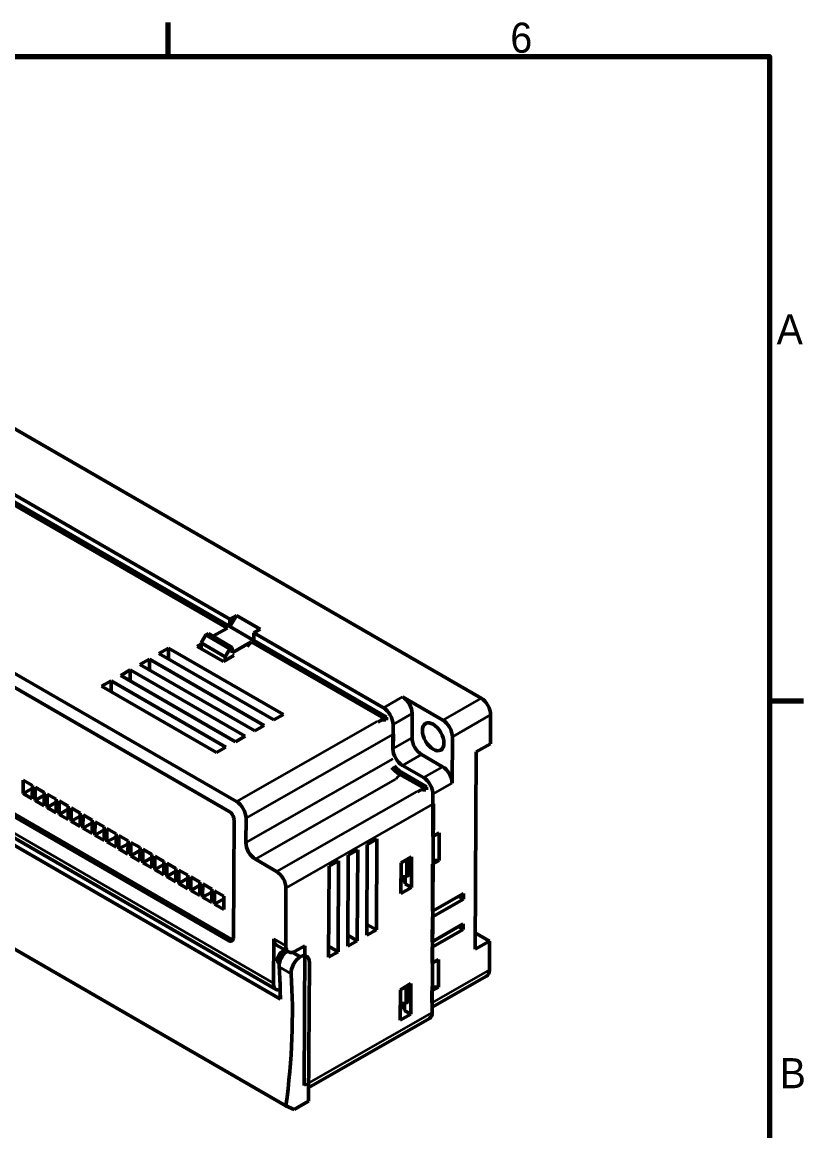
# Model space of a CAD drawing. Header units: millimetres. Extents: x -32 to 1138, y -135 to 348.
# Drawn here: x 365.8 to 458.2, y 208.7 to 339.7 of the extents above; entities that cross this region are included whole.
import ezdxf

# ---------------------------------------------------------------- set-up
doc = ezdxf.new("R2010")
doc.units = ezdxf.units.MM
for name, color, linetype, lineweight in [('경계(ISO)', 7, 'Continuous', 70), ('외형선(ISO)', 7, 'Continuous', 50), ('좁은 외형선(ISO)', 7, 'Continuous', 35)]:
    doc.layers.add(name, color=color, linetype=linetype, lineweight=lineweight)
doc.styles.add('레이블 문자 (JIS)', font='')
doc.styles.get('레이블 문자 (JIS)').set_extended_font_data('Gulim')

# ---------------------------------------------------------------- blocks, each defined once
blk = doc.blocks.new('경계 Default Border')
at = {"layer": '경계(ISO)'}
for p, q in [((350, 287), (350, 290.4)), ((410, 222.75), (413.4, 222.75))]:
    blk.add_line(p, q, dxfattribs=at)
at = {"layer": '경계(ISO)', "flags": 128}
blk.add_lwpolyline([(10, 10), (10, 287), (410, 287), (410, 10), (10, 10)], dxfattribs=at)
at = {"layer": '경계(ISO)', "char_height": 3, "attachment_point": 7, "style": '레이블 문자 (JIS)'}
for s, insert in [('6', (384.15, 287.33)), ('A', (410.71, 258.29)), ('B', (411.01, 184.12))]:
    blk.add_mtext(s, dxfattribs=dict(at, insert=insert))

msp = doc.modelspace()

# ---------------------------------------------------------------- linework, layer by layer
at = {"layer": '외형선(ISO)'}
for p, q in [((314.51218, 320.79155), (420.06908, 259.84824)), ((390.07274, 268.15142), (330.33636, 302.64024)), ((330.62977, 302.80761), (390.36615, 268.3188)), ((390.37072, 269.20323), (330.63434, 303.69205)), ((301.99782, 299.10676), (391.14984, 247.63481)), ((305.38348, 295.50932), (390.29286, 246.48687)), ((390.4969, 231.38349), (305.58752, 280.40595)), ((390.21407, 231.22215), (305.30468, 280.24461)), ((395.85272, 225.44644), (303.64599, 278.68202)), ((396.33871, 224.29737), (304.13198, 277.53295)), ((391.13438, 269.63886), (390.36615, 268.3188)), ((390.36615, 268.3188), (390.37072, 269.20323)), ((390.37072, 269.20323), (391.13438, 269.63886)), ((391.13438, 269.63886), (393.96281, 268.00587)), ((386.9721, 266.38267), (387.54099, 267.32774)), ((387.54099, 267.32774), (387.82383, 267.48908)), ((387.54099, 267.32774), (390.36942, 265.69475)), ((390.65225, 265.85609), (387.82383, 267.48908)), ((390.07274, 268.15142), (388.36447, 267.17694)), ((390.36615, 268.3188), (393.19458, 266.6858)), ((393.19915, 267.57024), (393.19458, 266.6858)), ((393.96281, 268.00587), (393.19915, 267.57024)), ((408.52922, 258.71942), (393.19915, 267.57024)), ((396.99023, 211.67115), (301.95508, 266.53972)), ((386.4827, 265.97706), (386.97145, 266.25586)), ((389.59397, 264.18077), (386.4827, 265.97706)), ((386.96856, 265.69654), (386.9721, 266.38267)), ((389.80053, 264.74968), (386.9721, 266.38267)), ((392.90117, 266.51843), (390.64904, 265.23371)), ((392.90117, 266.51843), (392.4089, 265.94886)), ((408.59894, 257.45532), (392.90117, 266.51843)), ((393.19458, 266.6858), (408.89235, 257.62269)), ((381.98555, 265.1323), (383.1169, 265.77767)), ((395.562, 257.29393), (381.98555, 265.1323)), ((383.1169, 265.77767), (383.11022, 264.48297)), ((383.1169, 265.77767), (396.69335, 257.93931)), ((390.83845, 264.89068), (389.59397, 264.18077)), ((389.80053, 264.74968), (389.79819, 264.29727)), ((390.36942, 265.69475), (389.80053, 264.74968)), ((390.65225, 265.85609), (390.36942, 265.69475)), ((390.64904, 265.23371), (390.65225, 265.85609)), ((390.69703, 264.97233), (390.83845, 264.89068)), ((379.72285, 263.84155), (380.8542, 264.48692)), ((393.2993, 256.00318), (379.72285, 263.84155)), ((380.8542, 264.48692), (380.84752, 263.19222)), ((380.8542, 264.48692), (394.43065, 256.64856)), ((377.46015, 262.5508), (378.5915, 263.19617)), ((391.0366, 254.71243), (377.46015, 262.5508)), ((378.5915, 263.19617), (378.58482, 261.90147)), ((378.5915, 263.19617), (392.16795, 255.3578)), ((375.19745, 261.26004), (376.3288, 261.90542)), ((388.7739, 253.42168), (375.19745, 261.26004)), ((376.3288, 261.90542), (376.32211, 260.61072)), ((376.3288, 261.90542), (389.90525, 254.06705)), ((410.79192, 260.01017), (415.54368, 257.26674)), ((396.69335, 257.93931), (395.562, 257.29393)), ((407.84009, 257.02066), (408.59894, 257.45532)), ((408.59708, 257.09458), (408.59894, 257.45532)), ((408.89235, 257.62269), (408.59894, 257.45532)), ((408.89235, 257.62269), (408.89049, 257.26195)), ((411.90165, 255.16409), (411.91653, 258.0467)), ((421.19369, 257.88477), (421.17611, 254.47805)), ((394.43065, 256.64856), (393.2993, 256.00318)), ((409.63895, 253.87334), (409.65383, 256.75594)), ((409.69725, 255.61013), (409.68843, 253.90156)), ((392.16795, 255.3578), (391.0366, 254.71243)), ((416.66829, 255.30327), (416.63988, 249.80011)), ((419.47908, 253.50999), (421.17611, 254.47805)), ((389.90525, 254.06705), (388.7739, 253.42168)), ((415.51527, 251.76358), (413.02626, 253.20061)), ((419.35869, 230.18707), (419.47908, 253.50999)), ((413.25257, 250.47283), (410.76356, 251.90986)), ((413.32229, 249.20873), (410.46558, 250.85805)), ((410.75899, 251.02543), (413.6157, 249.3761)), ((365.94158, 250.16672), (365.9334, 248.58129)), ((365.9334, 248.58129), (367.01458, 249.19805)), ((367.01638, 249.54619), (365.94158, 250.16672)), ((367.0082, 247.96075), (367.01638, 249.54619)), ((367.35579, 249.35023), (367.34761, 247.76479)), ((368.43059, 248.72969), (367.35579, 249.35023)), ((412.56344, 248.77408), (413.32229, 249.20873)), ((413.32043, 248.84799), (413.32229, 249.20873)), ((413.6157, 249.3761), (413.32229, 249.20873)), ((413.6157, 249.3761), (413.61384, 249.01537)), ((365.9334, 248.58129), (367.0082, 247.96075)), ((367.34761, 247.76479), (368.4288, 248.38155)), ((367.34761, 247.76479), (368.42241, 247.14425)), ((368.42241, 247.14425), (368.43059, 248.72969)), ((368.77001, 248.53373), (368.76182, 246.9483)), ((369.84481, 247.91319), (368.77001, 248.53373)), ((369.83662, 246.32776), (369.84481, 247.91319)), ((370.18422, 247.71723), (370.17604, 246.1318)), ((371.25902, 247.0967), (370.18422, 247.71723)), ((414.35148, 243.53031), (414.37718, 248.50936)), ((368.76182, 246.9483), (369.84301, 247.56506)), ((368.76182, 246.9483), (369.83662, 246.32776)), ((370.17604, 246.1318), (371.25722, 246.74856)), ((371.25084, 245.51126), (371.25902, 247.0967)), ((371.59843, 246.90074), (371.59025, 245.3153)), ((372.67324, 246.2802), (371.59843, 246.90074)), ((414.29345, 222.73035), (414.4206, 247.36354)), ((370.17604, 246.1318), (371.25084, 245.51126)), ((371.59025, 245.3153), (372.67144, 245.93206)), ((371.59025, 245.3153), (372.66505, 244.69476)), ((372.66505, 244.69476), (372.67324, 246.2802)), ((373.01265, 246.08424), (373.00446, 244.49881)), ((373.00446, 244.49881), (374.08565, 245.11557)), ((374.08745, 245.4637), (373.01265, 246.08424)), ((374.07927, 243.87827), (374.08745, 245.4637)), ((374.42686, 245.26774), (374.41868, 243.68231)), ((375.50166, 244.64721), (374.42686, 245.26774)), ((390.85517, 245.50513), (390.78313, 231.55069)), ((392.27445, 245.67134), (392.25957, 242.78873)), ((373.00446, 244.49881), (374.07927, 243.87827)), ((374.41868, 243.68231), (375.49987, 244.29907)), ((374.41868, 243.68231), (375.49348, 243.06177)), ((375.49348, 243.06177), (375.50166, 244.64721)), ((375.84107, 244.45125), (375.83289, 242.86581)), ((376.91588, 243.83071), (375.84107, 244.45125)), ((376.90769, 242.24528), (376.91588, 243.83071)), ((414.35148, 243.53031), (415.11514, 243.96593)), ((415.11514, 243.96593), (415.09823, 240.69024)), ((375.83289, 242.86581), (376.91408, 243.48257)), ((375.83289, 242.86581), (376.90769, 242.24528)), ((377.25529, 243.63475), (377.2471, 242.04932)), ((377.2471, 242.04932), (378.32829, 242.66608)), ((378.33009, 243.01421), (377.25529, 243.63475)), ((378.32191, 241.42878), (378.33009, 243.01421)), ((378.6695, 242.81825), (378.66132, 241.23282)), ((379.7443, 242.19772), (378.6695, 242.81825)), ((406.55713, 231.83861), (406.61259, 242.58288)), ((406.61259, 242.58288), (407.74394, 243.22825)), ((407.74394, 243.22825), (407.68848, 232.48399)), ((377.2471, 242.04932), (378.32191, 241.42878)), ((378.66132, 241.23282), (379.74251, 241.84958)), ((378.66132, 241.23282), (379.73612, 240.61228)), ((379.73612, 240.61228), (379.7443, 242.19772)), ((380.08371, 242.00176), (380.07553, 240.41632)), ((381.15852, 241.38122), (380.08371, 242.00176)), ((381.15033, 239.79579), (381.15852, 241.38122)), ((381.49793, 241.18526), (381.48974, 239.59983)), ((382.57273, 240.56472), (381.49793, 241.18526)), ((404.29443, 230.54786), (404.34989, 241.29213)), ((404.34989, 241.29213), (405.48124, 241.9375)), ((405.48124, 241.9375), (405.42578, 231.19324)), ((410.60572, 240.38627), (411.85021, 241.09618)), ((411.85021, 241.09618), (411.83161, 237.49292)), ((380.07553, 240.41632), (381.15672, 241.03308)), ((380.07553, 240.41632), (381.15033, 239.79579)), ((381.48974, 239.59983), (382.57093, 240.21659)), ((382.56455, 238.97929), (382.57273, 240.56472)), ((382.91214, 240.36876), (382.90396, 238.78333)), ((383.98694, 239.74823), (382.91214, 240.36876)), ((383.97876, 238.16279), (383.98694, 239.74823)), ((393.38418, 240.82526), (395.8732, 239.38823)), ((402.03173, 229.25711), (402.08719, 240.00137)), ((402.08719, 240.00137), (403.21854, 240.64675)), ((403.21854, 240.64675), (403.16308, 229.90249)), ((410.58712, 236.78301), (410.60572, 240.38627)), ((411.29027, 240.77676), (411.27992, 238.77182)), ((411.56276, 238.93316), (411.57311, 240.93811)), ((414.30582, 234.68594), (414.33457, 240.25462)), ((415.09823, 240.69024), (414.33457, 240.25462)), ((414.38617, 240.69271), (415.09823, 240.69024)), ((381.48974, 239.59983), (382.56455, 238.97929)), ((382.90396, 238.78333), (383.98515, 239.40009)), ((382.90396, 238.78333), (383.97876, 238.16279)), ((384.32636, 239.55227), (384.31817, 237.96683)), ((384.31817, 237.96683), (385.39936, 238.58359)), ((385.40116, 238.93173), (384.32636, 239.55227)), ((385.39297, 237.3463), (385.40116, 238.93173)), ((385.74057, 238.73577), (385.73238, 237.15034)), ((386.81537, 238.11523), (385.74057, 238.73577)), ((410.59553, 238.41103), (410.64366, 238.43849)), ((411.27992, 238.77182), (410.59735, 238.76413)), ((410.64366, 238.43849), (411.09755, 238.17644)), ((411.10062, 238.7698), (411.09622, 237.9175)), ((411.27992, 238.77182), (411.56276, 238.93316)), ((384.31817, 237.96683), (385.39297, 237.3463)), ((385.73238, 237.15034), (386.81357, 237.7671)), ((385.73238, 237.15034), (386.80719, 236.5298)), ((386.80719, 236.5298), (386.81537, 238.11523)), ((387.15478, 237.91927), (387.1466, 236.33384)), ((388.22958, 237.29874), (387.15478, 237.91927)), ((388.2214, 235.7133), (388.22958, 237.29874)), ((396.9978, 237.42475), (396.96263, 230.61132)), ((411.83161, 237.49292), (410.58712, 236.78301)), ((411.83161, 237.49292), (411.09622, 237.9175)), ((387.1466, 236.33384), (388.22779, 236.9506)), ((387.1466, 236.33384), (388.2214, 235.7133)), ((388.569, 237.10278), (388.56081, 235.51734)), ((388.56081, 235.51734), (389.642, 236.1341)), ((389.6438, 236.48224), (388.569, 237.10278)), ((389.63561, 234.89681), (389.6438, 236.48224)), ((417.97933, 236.12828), (414.30244, 234.0308)), ((414.30582, 234.68594), (417.98271, 236.78341)), ((417.97933, 236.12828), (417.41023, 236.45684)), ((417.98271, 236.78341), (417.97933, 236.12828)), ((388.56081, 235.51734), (389.63561, 234.89681)), ((414.28722, 231.08268), (414.30244, 234.0308)), ((407.68848, 232.48399), (406.55713, 231.83861)), ((407.68848, 232.48399), (406.56381, 233.13332)), ((417.96073, 232.52502), (414.28384, 230.42755)), ((414.28722, 231.08268), (417.96411, 233.18015)), ((417.96073, 232.52502), (417.39163, 232.85359)), ((417.96411, 233.18015), (417.96073, 232.52502)), ((419.36871, 232.12913), (421.05571, 231.15514)), ((395.52136, 226.18671), (395.54842, 231.42781)), ((397.29398, 229.87105), (395.87977, 230.68755)), ((398.08722, 229.94642), (399.21857, 230.59179)), ((399.21857, 230.59179), (399.13335, 214.08231)), ((405.42578, 231.19324), (404.29443, 230.54786)), ((405.42578, 231.19324), (404.30111, 231.84256)), ((421.05571, 231.15514), (419.35869, 230.18707)), ((421.05571, 231.15514), (421.03813, 227.74842)), ((398.69402, 229.30664), (397.79686, 229.82461)), ((403.16308, 229.90249), (402.03173, 229.25711)), ((403.16308, 229.90249), (402.03841, 230.55181)), ((414.2742, 228.5604), (414.28384, 230.42755)), ((399.7648, 228.61174), (399.67182, 212.22848)), ((414.2742, 228.5604), (415.03787, 228.99603)), ((415.03787, 228.99603), (415.02096, 225.72034)), ((420.69955, 227.01184), (414.29669, 223.35935)), ((410.50985, 221.8131), (410.52845, 225.41636)), ((410.52845, 225.41636), (411.77293, 226.12627)), ((411.20265, 223.80191), (411.21299, 225.80686)), ((411.48548, 223.96326), (411.49583, 225.9682)), ((411.77293, 226.12627), (411.75433, 222.52302)), ((415.02096, 225.72034), (414.2573, 225.28471)), ((415.02096, 225.72034), (414.30889, 225.7228)), ((414.25003, 223.87616), (414.2573, 225.28471)), ((410.51854, 223.49622), (411.02028, 223.20653)), ((410.52008, 223.79423), (411.20265, 223.80191)), ((411.02334, 223.79989), (411.01894, 222.94759)), ((411.01894, 222.94759), (411.75433, 222.52302)), ((411.20265, 223.80191), (411.48548, 223.96326)), ((413.95487, 221.99377), (399.68103, 213.8513)), ((411.75433, 222.52302), (410.50985, 221.8131)), ((399.67182, 212.22848), (397.9748, 211.26159)), ((396.99023, 211.67115), (397.9748, 211.26159))]:
    msp.add_line(p, q, dxfattribs=at)
for centre, major_axis, ratio, start_param, end_param in [((410.78516, 258.69989), (0.79279, -1.38978), 0.580791453, 0.788405191, 2.359201518), ((420.06232, 258.53797), (-0.79279, 1.38978), 0.580791453, 3.929997845, 5.500794172), ((408.52246, 257.40914), (0.79279, -1.38978), 0.580791453, 0.788405191, 2.359201518), ((415.53692, 255.95646), (0.79279, -1.38978), 0.580791453, 0.788405191, 2.359201518), ((413.03302, 254.51089), (-0.79279, 1.38978), 0.580791453, 0.788405191, 2.359201518), ((410.77032, 253.22014), (-0.79279, 1.38978), 0.580791453, 0.788405191, 2.359201518), ((410.47691, 253.05276), (-1.32793, 2.32788), 0.580791453, 1.841596102, 2.359201518), ((410.77032, 253.22014), (1.32793, -2.32788), 0.580791453, 4.983188756, 5.500794172), ((415.50851, 250.4533), (0.79279, -1.38978), 0.580791453, 0.788405191, 2.359201518), ((413.24581, 249.16255), (0.79279, -1.38978), 0.580791453, 0.788405191, 2.359201518), ((391.14308, 246.32454), (0.79279, -1.38978), 0.580791453, 0.788405191, 2.359201518), ((390.28948, 245.83173), (-0.3964, 0.69489), 0.580791453, 3.929997845, 5.500794172), ((393.39094, 242.13554), (0.79279, -1.38978), 0.580791453, 3.929997845, 5.500794172), ((395.86643, 238.07795), (0.79279, -1.38978), 0.580791453, 0.788405191, 2.359201518), ((390.21745, 231.87729), (0.3964, -0.69489), 0.580791453, 5.500794172, 7.071590499), ((390.50029, 232.03863), (0.3964, -0.69489), 0.580791453, 5.500794172, 5.925180227), ((396.67977, 232.07319), (-0.8, -1.38564), 0.577350269, 5.491808934, 6.283185307), ((398.09398, 231.25669), (-0.8, -1.38564), 0.577350269, 5.491808934, 7.062605261), ((396.55243, 229.25707), (-0.4, -0.69282), 0.577350269, 3.002415702, 6.460560375), ((397.32551, 228.8442), (0.8, 1.38564), 0.577350269, 0.993275087, 2.428439027), ((398.73973, 228.0277), (-0.8, -1.38564), 0.577350269, 3.967402083, 5.57003168), ((398.63345, 227.96715), (0.8, 1.38564), 0.577350269, 5.491212576, 7.015023069), ((419.90676, 228.40162), (0.79279, -1.38978), 0.580791453, 0, 0.788405191), ((396.65272, 226.83208), (-0.8, -1.38564), 0.577350269, 5.491808934, 6.769294021), ((413.16208, 223.38355), (0.79279, -1.38978), 0.580791453, 0, 0.788405191)]:
    msp.add_ellipse(centre, major_axis=major_axis, ratio=ratio, start_param=start_param, end_param=end_param, dxfattribs=at)
msp.add_ellipse((414.39878, 255.29939), major_axis=(-0.89189, 1.5635), ratio=0.580791453, dxfattribs=at)
for points, knots in [([(396.23963, 229.10752), (396.25898, 229.16165), (396.28283, 229.21507), (396.34884, 229.33779), (396.39449, 229.40535), (396.46329, 229.48714), (396.48157, 229.50731), (396.50043, 229.52655)], [6.7562189773, 6.7562189773, 6.7562189773, 6.7562189773, 7.0098432312, 7.0098432312, 7.3603214422, 7.3603214422, 7.4810437069, 7.4810437069, 7.4810437069, 7.4810437069]), ([(396.33871, 224.29737), (396.33119, 225.02836), (396.31269, 225.75265), (396.26086, 227.01706), (396.23212, 227.55976), (396.19709, 228.09841)], [-0.5950945058, -0.5950945058, -0.5950945058, -0.5950945058, -0.2573472528, -0.2573472528, 0, 0, 0, 0])]:
    msp.add_open_spline(points, degree=3, knots=knots, dxfattribs=at)
msp.add_open_spline([(396.99023, 211.67115), (397.7239, 217.16323), (397.93092, 222.36681), (397.61131, 227.28191)], degree=3, dxfattribs=at)
at = {"layer": '좁은 외형선(ISO)'}
for p, q in [((395.52136, 226.18671), (303.31464, 279.42229)), ((410.79192, 260.01017), (408.52922, 258.71942)), ((420.06908, 259.84824), (415.54368, 257.26674)), ((407.73898, 257.09804), (391.14984, 247.63481)), ((409.65383, 256.75594), (411.91653, 258.0467)), ((416.66829, 255.30327), (421.19369, 257.88477)), ((392.27445, 245.67134), (409.69725, 255.61013)), ((409.63895, 253.87334), (411.90165, 255.16409)), ((410.76356, 251.90986), (413.02626, 253.20061)), ((409.63289, 252.69929), (392.25957, 242.78873)), ((415.51527, 251.76358), (413.25257, 250.47283)), ((393.38418, 240.82526), (409.97331, 250.28848)), ((410.46558, 250.85805), (409.97331, 250.28848)), ((410.46558, 250.85805), (410.75899, 251.02543)), ((414.37718, 248.50936), (416.63988, 249.80011)), ((412.46233, 248.85145), (395.8732, 239.38823)), ((396.9978, 237.42475), (414.4206, 247.36354)), ((390.4969, 231.38349), (390.21407, 231.22215)), ((396.96263, 230.61132), (395.54842, 231.42781)), ((396.19709, 228.09841), (397.61131, 227.28191)), ((421.03813, 227.74842), (414.25003, 223.87616)), ((414.29345, 222.73035), (399.13335, 214.08231))]:
    msp.add_line(p, q, dxfattribs=at)
msp.add_ellipse((396.76669, 229.04492), major_axis=(-0.38, -0.65818), ratio=0.577350269, start_param=4.207255202, end_param=5.108998047, dxfattribs=at)

# ---------------------------------------------------------------- block references
at = {"color": 0, "xscale": 1.185080625, "yscale": 1.185080625, "zscale": 1.185080625}
msp.add_blockref('경계 Default Border', (-31.72493, -4.42746), dxfattribs=at)

doc.saveas('drawing.dxf')
